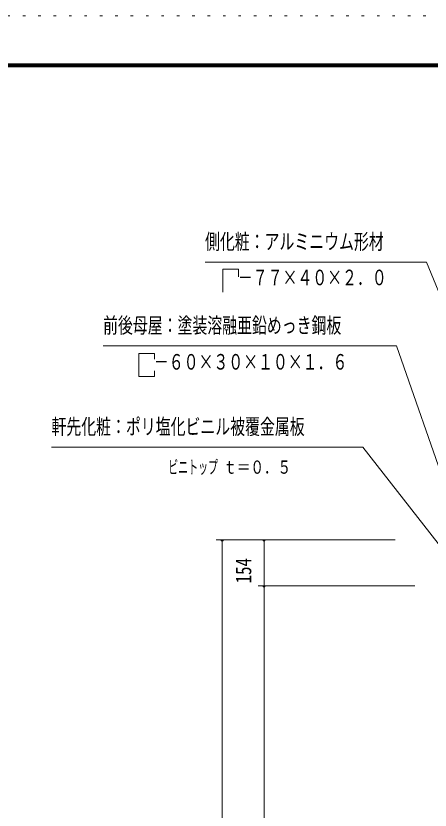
# Model space of a CAD drawing. Units: millimetres, scale not verified. Extents: x -37128 to 37128, y -14700 to 14700.
# Drawn here: x 15057 to 19898, y 5406 to 14700 of the extents above; entities that cross this region are included whole.
import ezdxf
from ezdxf.enums import TextEntityAlignment as Align

# ---------------------------------------------------------------- set-up
doc = ezdxf.new("R2010")
doc.units = ezdxf.units.MM
doc.header["$LTSCALE"] = 60
doc.linetypes.add('USER4', pattern=[3, 0.5, -2.5])
for name, color, linetype, lineweight in [('0-A_2-5DIM', 3, 'Continuous', 18), ('0-C_F-F', 5, 'Continuous', 18), ('0-D_F-E_J_ADD', 3, 'USER4', 18)]:
    doc.layers.add(name, color=color, linetype=linetype, lineweight=lineweight)
doc.styles.add('ＭＳ ゴシック', font='')
doc.styles.get('ＭＳ ゴシック').set_extended_font_data('MS Gothic')

msp = doc.modelspace()

# ---------------------------------------------------------------- linework, layer by layer
at = {"layer": '0-A_2-5DIM'}
for p, q in [((19857.66, 11818.25), (17267.66, 11818.25)), ((21267.94, 8347.75), (19857.66, 11818.25)), ((17477.66, 11736.27), (17477.66, 11468.24)), ((16075.75, 10838.25), (19505.75, 10838.25)), ((20383.64, 8314.67), (19505.75, 10838.25)), ((17397.94, 8567.9), (19490.84, 8567.9)), ((17481.94, 8567.9), (17453.94, 8567.9)), ((17467.93, -1330.09), (17467.93, 8567.9)), ((17971.93, 8567.9), (17943.93, 8567.9)), ((17957.93, 8567.9), (17957.93, -742.09)), ((19718.48, 8028.9), (17887.94, 8028.9)), ((17971.93, 8028.9), (17943.93, 8028.9))]:
    msp.add_line(p, q, dxfattribs=at)
for points in [[(17477.66, 11736.27), (17657.96, 11736.27), (17657.96, 11646.12)], [(16495.75, 10749.26), (16495.75, 10481.24), (16676.05, 10481.24), (16676.05, 10546.79)], [(16676.05, 10683.72), (16676.05, 10749.26), (16495.75, 10749.26)], [(15472.96, 9652.9), (19112.96, 9652.9), (19990.95, 8525.47)]]:
    msp.add_lwpolyline(points, dxfattribs=at)
for centre in [(17467.94, 8567.9), (17957.93, 8567.9), (17957.93, 8028.9)]:
    msp.add_arc(centre, 14, 180, 0, dxfattribs=at)
at = {"layer": '0-C_F-F'}
for points in [[(36428.07, -14000), (36428.07, 14140), (-3751.93, 14140), (-3751.93, -14000)], [(36424.56, -13996.5), (-3748.43, -13996.5), (-3748.43, 14136.5), (36424.56, 14136.5)], [(36421.07, -13993), (36421.07, 14133), (-3744.93, 14133), (-3744.93, -13993)], [(36417.57, -13989.5), (36417.57, 14129.5), (-3741.43, 14129.5), (-3741.43, -13989.5)], [(36414.07, -13986), (36414.07, 14126), (-3737.93, 14126), (-3737.93, -13986)], [(36410.57, -13982.5), (36410.57, 14122.5), (-3734.43, 14122.5), (-3734.43, -13982.5)], [(36407.06, -13979), (-3730.93, -13979), (-3730.93, 14119), (36407.06, 14119)], [(36403.57, -13975.5), (-3727.43, -13975.5), (-3727.43, 14115.5), (36403.57, 14115.5)], [(36400.07, -13972), (36400.07, 14112), (-3723.93, 14112), (-3723.93, -13972)], [(36396.57, -13968.5), (-3720.43, -13968.5), (-3720.43, 14108.5), (36396.57, 14108.5)], [(36393.07, -13965), (36393.07, 14105), (-3716.93, 14105), (-3716.93, -13965)]]:
    msp.add_lwpolyline(points, close=True, dxfattribs=at)
at = {"layer": '0-D_F-E_J_ADD', "color": 5}
msp.add_lwpolyline([(37128.07, -14700), (37128.07, 14700), (-4451.93, 14700), (-4451.93, -14700)], close=True, dxfattribs=at)

# ---------------------------------------------------------------- texts
at = {"layer": '0-A_2-5DIM', "color": 7, "style": 'ＭＳ ゴシック'}
for s, height, width, p in [('側化粧：アルミニウム形材', 182.3, 0.7, (17267.66, 11913.12)), ('\u3000－７７×４０×２．０', 182.3, 0.7, (17477.66, 11493.12)), ('前後母屋：塗装溶融亜鉛めっき鋼板', 182.3, 0.7, (16075.75, 10933.13)), ('\u3000－６０×３０×１０×１．６', 182.3, 0.7, (16495.75, 10506.11)), ('軒先化粧：ポリ塩化ビニル被覆金属板', 182.3, 0.7, (15472.96, 9747.77)), ('ビニトップ ', 155, 0.55, (16837.95, 9295.9)), ('ｔ＝０．５', 155, 0.75, (17480.94, 9295.9))]:
    msp.add_text(s, height=height, dxfattribs=dict(at, width=width)).set_placement(p, align=Align.BOTTOM_LEFT)
at = {"layer": '0-A_2-5DIM', "color": 7, "style": 'ＭＳ ゴシック', "width": 0.8}
msp.add_text('154', height=182.3, rotation=90, dxfattribs=at).set_placement((17863.06, 8058.65), align=Align.BOTTOM_LEFT)

doc.saveas('drawing.dxf')
